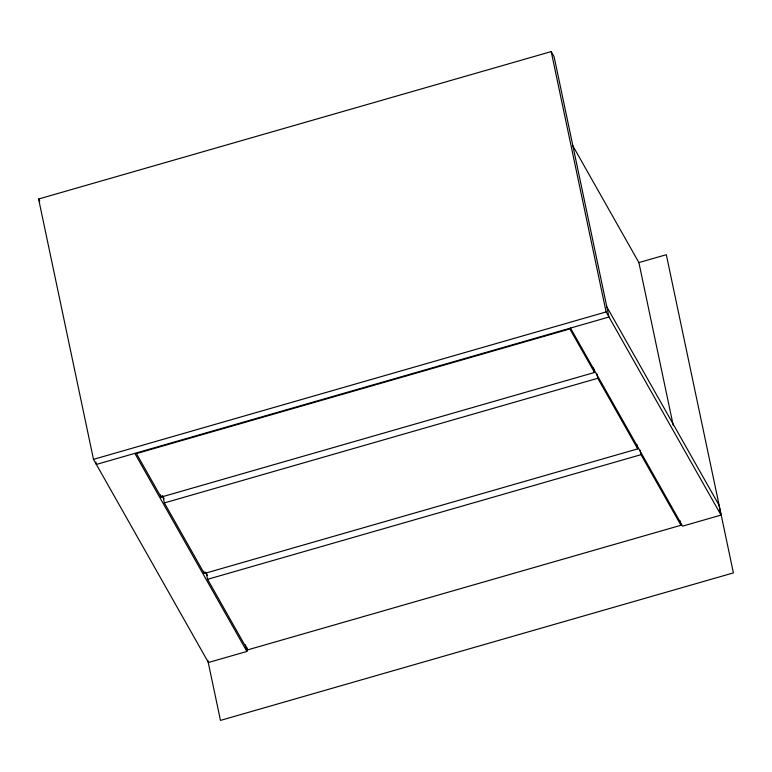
<?xml version="1.0" encoding="UTF-8"?>
<svg xmlns="http://www.w3.org/2000/svg" width="772" height="772" viewBox="0 0 772 772"><rect width="100%" height="100%" fill="white"/><g stroke="black" fill="none" stroke-linecap="round" stroke-linejoin="round"><path stroke-width="1.16" d="M245.477 644.697L246.895 651.443L208.43 662.511L93.489 459.359L38.6 199.012L551.208 51.589L554.084 56.674L608.973 317.012L96.365 464.435L95.873 462.081M638.521 262.692L666.313 254.702L733.4 572.892L220.464 720.411L207.793 660.301M93.489 459.359L606.107 311.936L721.038 515.088L682.573 526.147L570.508 328.081M594.508 372.471L569.871 328.94L136.441 453.579L161.078 497.11L594.508 372.471L593.552 367.964M164.359 502.919L597.789 378.27L637.73 448.87L204.3 573.519L164.359 502.919L162.94 496.174M207.581 579.318L641.011 454.669L680.952 525.269L247.522 649.918L207.581 579.318L206.163 572.573M572.496 145.204L638.898 262.577L673.242 425.459M606.84 306.889L718.906 504.965L721.038 515.088M38.6 199.012L39.748 201.038M162.352 495.643L164.127 498.789M205.632 572.149L207.407 575.294M134.839 453.367L246.895 651.443M680.007 520.772L680.952 525.269M640.065 450.173L641.011 454.669M636.784 444.363L637.73 448.87M551.208 51.589L606.107 311.936M596.843 373.773L597.789 378.27M247.05 647.66L247.522 649.918M203.827 571.261L204.3 573.519M160.605 494.862L161.078 497.11"/></g></svg>
